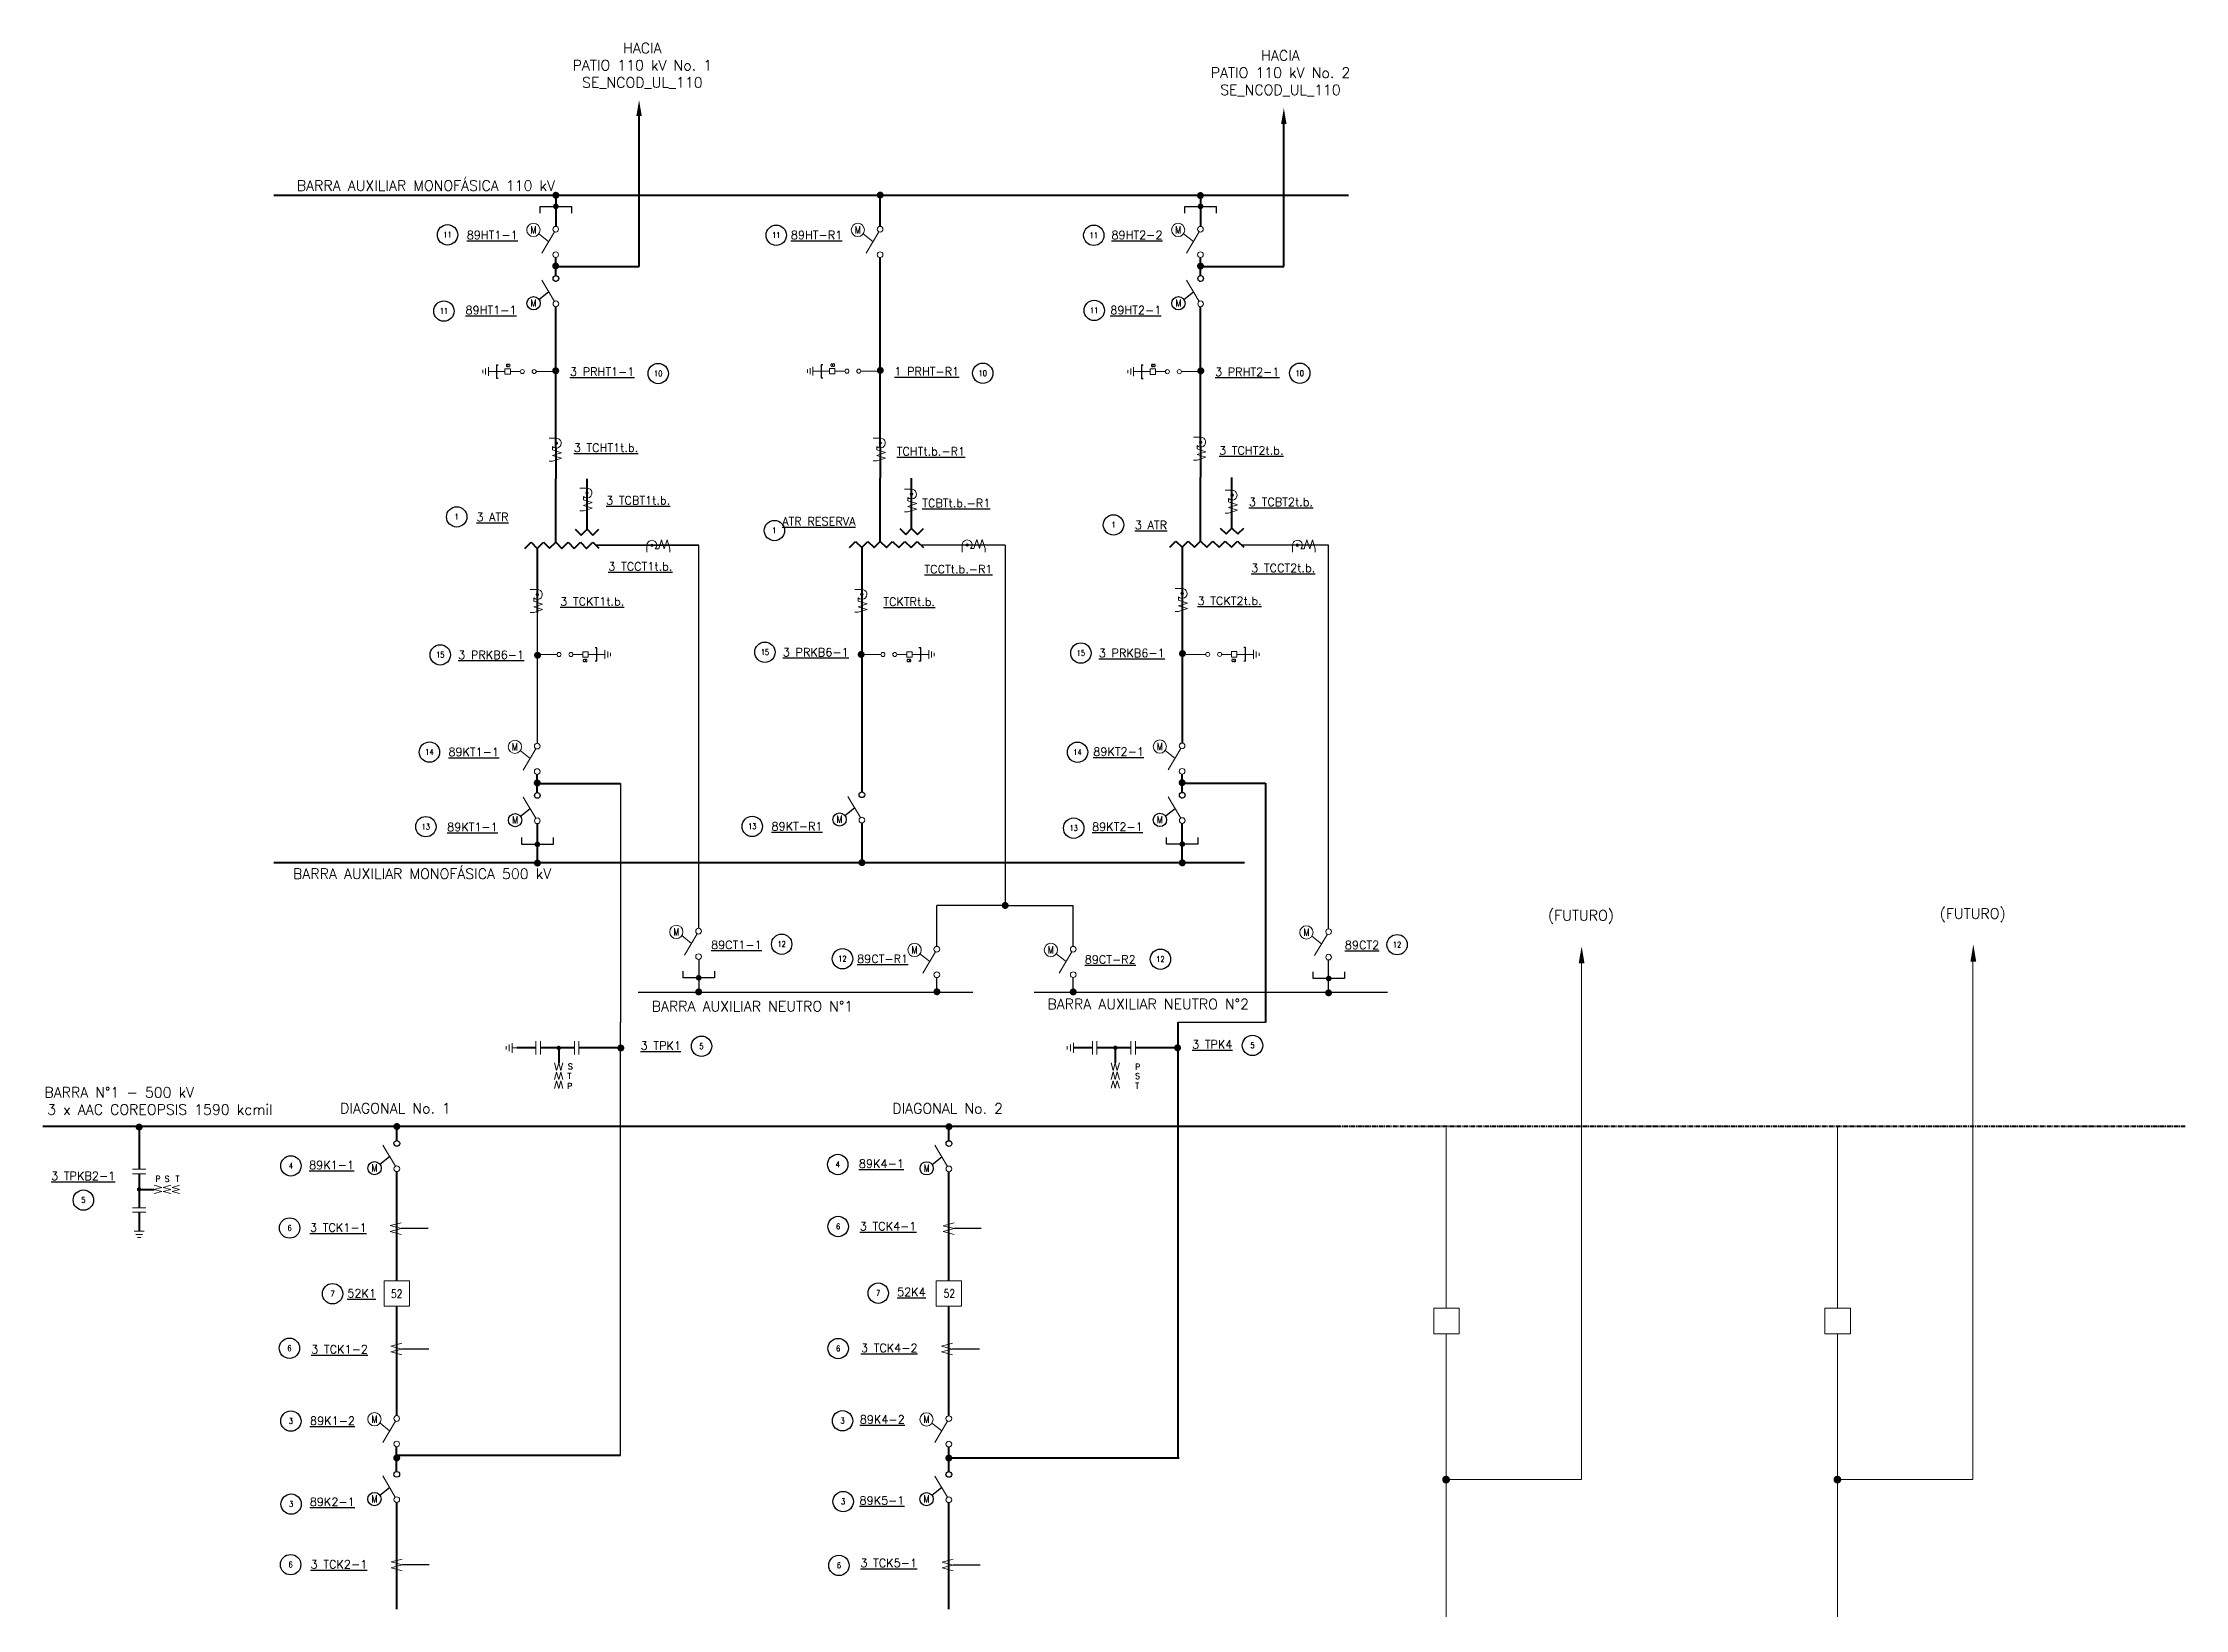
# Model space of a CAD drawing. Header units: millimetres. Extents: x 2767 to 3764, y 1686 to 2392.
# Drawn here: x 2767 to 3376, y 1947 to 2392 of the extents above; entities that cross this region are included whole.
import ezdxf
from ezdxf.enums import TextEntityAlignment as Align

# ---------------------------------------------------------------- set-up
doc = ezdxf.new("R2010")
doc.units = ezdxf.units.MM
for name, pattern in [('CENTER', [2, 1.25, -0.25, 0.25, -0.25]), ('EJE ESC 25 000$0${ Origin Line }', [0]), ('EJE ESC 25 000$2${ Gas Line }', [0]), ('HIDDEN', [0.375, 0.25, -0.125])]:
    doc.linetypes.add(name, pattern=pattern)
for name, color, linetype in [('4', 7, 'Continuous'), ('E-TEXTO', 2, 'Continuous'), ('EL-SLIN-BLOC', 7, 'Continuous'), ('EL-SLIN-MAIN', 5, 'Continuous'), ('Símbolos', 1, 'Continuous'), ('TEXTOS', 3, 'Continuous')]:
    doc.layers.add(name, color=color, linetype=linetype)
for name, color, linetype, lineweight in [('EL-SLDI-BLOC', 7, 'Continuous', 20), ('EL-SLDI-FUT', 8, 'HIDDEN', 13), ('EL-SLDI-MAIN', 5, 'Continuous', 40), ('GN-ANNO-TEXT-H2.0', 12, 'Continuous', 25), ('GN-ANNO-TEXT-H2.5', 7, 'Continuous', 25), ('SIMBOLOS', 252, 'Continuous', 40)]:
    doc.layers.add(name, color=color, linetype=linetype, lineweight=lineweight)
doc.styles.add('ROMANS', font='ROMANS.shx', dxfattribs={"height": 3})
doc.styles.add('TRANSELEC', font='romans.shx', dxfattribs={"width": 0.85})

# ---------------------------------------------------------------- blocks, each defined once
blk = doc.blocks.new('DESCspaT')
at = {"layer": 'EL-SLDI-BLOC', "color": 7}
blk.add_line((1022836.1, 1048508.4), (1022844.8, 1048493.7), dxfattribs=at)
blk.add_circle((1022845.8, 1048492), 1.97, dxfattribs=at)
at = {"layer": 'Símbolos', "color": 7}
blk.add_line((1022834.1, 1048495.1), (1022840.8, 1048500.4), dxfattribs=at)
for centre, radius in [((1022845.8, 1048509.5), 1.97), ((1022830.4, 1048492.4), 4.59)]:
    blk.add_circle(centre, radius, dxfattribs=at)
at = {"layer": 'GN-ANNO-TEXT-H2.0', "color": 7, "style": 'ROMANS', "width": 0.8}
blk.add_text('M', height=5.01, dxfattribs=at).set_placement((1022830.4, 1048492.6), align=Align.MIDDLE)
blk = doc.blocks.new('DESCspaT2')
at = {"layer": 'EL-SLDI-BLOC'}
for p, q in [((1022503.9, 1048392), (1022510.7, 1048386.6)), ((1022505.9, 1048378.6), (1022514.7, 1048393.3))]:
    blk.add_line(p, q, dxfattribs=at)
for centre, radius in [((1022500.2, 1048394.6), 4.59), ((1022515.6, 1048377.5), 1.97)]:
    blk.add_circle(centre, radius, dxfattribs=at)
at = {"layer": 'EL-SLDI-BLOC', "color": 7}
blk.add_circle((1022515.6, 1048395.1), 1.97, dxfattribs=at)
at = {"layer": 'EL-SLDI-BLOC', "color": 7, "style": 'ROMANS', "width": 0.8}
blk.add_text('M', height=5.01, dxfattribs=at).set_placement((1022500.2, 1048394.7), align=Align.MIDDLE)
blk = doc.blocks.new('InterruptorUni')
blk.add_lwpolyline([(-7.7, -7.9), (7.3, -7.9), (7.3, 7.1), (-7.7, 7.1)], close=True)
blk = doc.blocks.new('T.P.')
at = {"layer": 'EL-SLDI-BLOC'}
for p, q in [((1022666.7, 1048513.7), (1022666.7, 1048522.9)), ((1022669.8, 1048513.7), (1022669.8, 1048522.9)), ((1022693.3, 1048513.7), (1022693.3, 1048522.9)), ((1022696.4, 1048513.7), (1022696.4, 1048522.9))]:
    blk.add_line(p, q, dxfattribs=at)
for points in [[(1022683.5, 1048546.3), (1022682.1, 1048541.1), (1022680.7, 1048546.3), (1022679.3, 1048541.1), (1022677.8, 1048546.3)], [(1022683.5, 1048540.2), (1022682.1, 1048535), (1022680.7, 1048540.2), (1022679.3, 1048535), (1022677.8, 1048540.2)], [(1022683.5, 1048528.7), (1022682.1, 1048534), (1022680.7, 1048528.7), (1022679.3, 1048534), (1022677.8, 1048528.7)]]:
    blk.add_lwpolyline(points, dxfattribs=at)
at = {"layer": 'EL-SLDI-MAIN'}
for p, q in [((1022637.6, 1048518.3), (1022666.7, 1048518.3)), ((1022669.8, 1048518.3), (1022693.3, 1048518.3)), ((1022680.7, 1048518.3), (1022680.7, 1048528.7)), ((1022696.4, 1048518.3), (1022709.6, 1048518.3))]:
    blk.add_line(p, q, dxfattribs=at)
at = {"layer": 'EL-SLDI-MAIN', "const_width": 1.5}
blk.add_lwpolyline([(1022679.9, 1048518.3, 1), (1022681.4, 1048518.3, 1)], format="xyb", close=True, dxfattribs=at)
blk = doc.blocks.new('gnd2')
at = {"layer": 'EL-SLDI-BLOC'}
for p, q in [((3.82, -2.64), (3.82, 0.75)), ((4.89, -2.09), (4.89, 0.2)), ((5.96, -1.54), (5.96, -0.35))]:
    blk.add_line(p, q, dxfattribs=at)
at = {"layer": 'EL-SLDI-BLOC', "color": 7}
blk.add_line((0.04, -0.94), (3.82, -0.94), dxfattribs=at)
blk = doc.blocks.new('A$C50E17740')
at = {"layer": 'EL-SLDI-MAIN', "lineweight": 40}
for p, q in [((4.55, 32.71), (4.55, 56.43)), ((22.94, 25.64), (22.94, 7.02))]:
    blk.add_line(p, q, dxfattribs=at)
at = {"layer": 'EL-SLDI-MAIN', "color": 5, "lineweight": 40}
for p, q in [((0, 32.71), (2.27, 30.43)), ((2.27, 30.43), (4.55, 32.71)), ((4.55, 32.71), (6.83, 30.43)), ((6.83, 30.43), (9.1, 32.7)), ((9.1, 32.7), (11.37, 30.43)), ((11.37, 30.43), (13.65, 32.71)), ((13.65, 32.71), (15.92, 30.43)), ((15.92, 30.43), (18.2, 32.71)), ((18.2, 32.71), (20.47, 30.43)), ((20.47, 30.43), (22.75, 32.71)), ((22.75, 32.71), (25.02, 30.43)), ((25.02, 30.43), (27.3, 32.7)), ((11.37, 30.43), (11.37, 7.02)), ((18.57, 25.64), (20.75, 27.82)), ((20.75, 27.82), (22.94, 25.64)), ((22.94, 25.64), (25.12, 27.82)), ((25.12, 27.82), (27.3, 25.64))]:
    blk.add_line(p, q, dxfattribs=at)
blk = doc.blocks.new('DIAG-27')
blk.add_lwpolyline([(3.2, 1), (-3.2, -1), (3.2, -3), (-3.2, -5), (3.2, -7)])
blk = doc.blocks.new('TCTB')
at = {"layer": 'EL-SLDI-BLOC'}
h = blk.add_hatch(color=256, dxfattribs=at)
h.dxf.hatch_style = 1
edge = h.paths.add_edge_path()
edge.add_arc((0, 0), 0.886, 0, 360)
for p, q in [((3.6, 0), (3.6, -5.1)), ((-12.9, -5.1), (-12.9, -2.6)), ((-4.9, -2.6), (-2.5, -2.6))]:
    blk.add_line(p, q, dxfattribs=at)
blk.add_circle((0, 0), 0.886, dxfattribs=at)
blk.add_arc((0, 0), 3.56, 0, 226.4998, dxfattribs=at)
at = {"layer": 'EL-SLDI-BLOC', "rotation": 270}
blk.add_blockref('DIAG-27', (-5.9, 0.6), dxfattribs=at)
blk = doc.blocks.new('PR')
at = {"layer": 'EL-SLDI-BLOC', "color": 5}
for p, q in [((1022638.3, 1048558.3), (1022657, 1048558.3)), ((1022672.3, 1048558.3), (1022681.9, 1048558.3)), ((1022687.1, 1048558.3), (1022703, 1048558.3))]:
    blk.add_line(p, q, dxfattribs=at)
at = {"layer": 'EL-SLDI-BLOC'}
for p, q in [((1022703, 1048554), (1022703, 1048562.5)), ((1022705.7, 1048555.4), (1022705.7, 1048561.2)), ((1022708.4, 1048556.8), (1022708.4, 1048559.8))]:
    blk.add_line(p, q, dxfattribs=at)
at = {"layer": 'EL-SLDI-BLOC', "color": 7}
blk.add_lwpolyline([(1022687.1, 1048555.7), (1022681.9, 1048555.7), (1022681.9, 1048560.9), (1022687.1, 1048560.9)], close=True, dxfattribs=at)
for centre in [(1022659, 1048558.3), (1022670.4, 1048558.3)]:
    blk.add_circle(centre, 1.95, dxfattribs=at)
at = {"layer": 'EL-SLIN-MAIN'}
for p, q in [((1022695.3, 1048564.8), (1022693.6, 1048564.8)), ((1022695.3, 1048551.8), (1022693.6, 1048551.8)), ((1022695.3, 1048558.3), (1022695.3, 1048564.8)), ((1022695.3, 1048551.8), (1022695.3, 1048558.3))]:
    blk.add_line(p, q, dxfattribs=at)
at = {"insert": (1022682, 1048553.7), "char_height": 2.5, "attachment_point": 1, "style": 'TRANSELEC'}
blk.add_mtext_dynamic_manual_height_columns('{\\C12;CD}', width=6.244, gutter_width=12.5, heights=[0], dxfattribs=at)
blk = doc.blocks.new('03-02-01')
at = {"const_width": 0.6}
blk.add_lwpolyline([(-0.3, 0, 1), (0.3, 0, 1)], format="xyb", close=True, dxfattribs=at)
at = {"style": 'ROMANS'}
blk.add_attdef('NOMBRE', (1.42, -0.98), '', height=2, dxfattribs=at)
blk = doc.blocks.new('interfase_3_a_1')
at = {"layer": 'EL-SLIN-BLOC'}
blk.add_lwpolyline([(2866.41, 2427.3), (2866.41, 2429.62), (2877.26, 2429.62), (2877.26, 2427.3)], dxfattribs=at)
at = {"layer": 'EL-SLIN-BLOC', "xscale": -1.628222459454683, "yscale": 1.628222459454683, "zscale": 1.628222459454683, "rotation": 180}
blk.add_blockref('03-02-01', (2871.83, 2429.62), dxfattribs=at)
blk = doc.blocks.new('Item')
at = {"layer": '4', "color": 7}
blk.add_circle((11182.12, 1180.36), 3.52, dxfattribs=at)
at = {"color": 7, "style": 'TRANSELEC', "width": 0.85}
blk.add_attdef('NUM', text='', height=1.97, dxfattribs=at).set_placement((11182.11, 1180.39), align=Align.MIDDLE)

msp = doc.modelspace()

# ---------------------------------------------------------------- linework, layer by layer
for p, q in [((2924.74, 2249.22), (2923.86, 2249.22)), ((2876.19, 2054.92), (2868.51, 2054.92)), ((3033.44, 2054.9), (3025.76, 2054.9)), ((2876.35, 2020.65), (2868.66, 2020.65)), ((3033.01, 2020.65), (3025.32, 2020.65)), ((2876.44, 1959.27), (2868.75, 1959.27)), ((3033.15, 1959.23), (3025.47, 1959.23))]:
    msp.add_line(p, q)
at = {"layer": 'EL-SLDI-BLOC'}
for points in [[(2868.51, 2056.58), (2865.41, 2055.75), (2868.51, 2054.92), (2865.41, 2054.09), (2868.51, 2053.26)], [(3025.76, 2056.56), (3022.66, 2055.73), (3025.76, 2054.9), (3022.66, 2054.07), (3025.76, 2053.24)], [(2868.66, 2022.31), (2865.56, 2021.48), (2868.66, 2020.65), (2865.56, 2019.82), (2868.66, 2018.99)], [(3025.32, 2022.31), (3022.22, 2021.48), (3025.32, 2020.65), (3022.22, 2019.82), (3025.32, 2018.99)], [(2868.75, 1960.93), (2865.65, 1960.1), (2868.75, 1959.27), (2865.65, 1958.44), (2868.75, 1957.61)], [(3025.47, 1960.9), (3022.37, 1960.06), (3025.47, 1959.23), (3022.37, 1958.4), (3025.47, 1957.57)]]:
    msp.add_lwpolyline(points, dxfattribs=at)
at = {"layer": 'EL-SLDI-FUT', "linetype": 'EJE ESC 25 000$2${ Gas Line }', "ltscale": 0.2}
for p, q in [((3204.23, 2133.15), (3204.23, 1983.52)), ((3315.52, 2133.15), (3315.52, 1983.52)), ((3165.74, 2032.24), (3165.74, 2083.53)), ((3277.02, 2032.24), (3277.02, 2083.65)), ((3165.74, 1940.25), (3165.74, 2025)), ((3277.02, 1940.25), (3277.02, 2025)), ((3165.68, 1983.52), (3204.17, 1983.52)), ((3276.96, 1983.52), (3315.46, 1983.52))]:
    msp.add_line(p, q, dxfattribs=at)
at = {"layer": 'EL-SLDI-FUT', "linetype": 'Continuous'}
for points in [[(3204.22, 2135.19, 0, 1.65, 0), (3204.22, 2130.3, 1.65, 1.65, 0)], [(3315.62, 2135.7, 0, 1.65, 0), (3315.62, 2130.8, 1.65, 1.65, 0)]]:
    msp.add_lwpolyline(points, format="xyseb", dxfattribs=at)
at = {"layer": 'EL-SLDI-FUT', "linetype": 'EJE ESC 25 000$2${ Gas Line }', "ltscale": 0.2}
for points in [[(3162.15, 2025), (3169.39, 2025), (3169.39, 2032.24), (3162.15, 2032.24)], [(3273.43, 2025), (3280.67, 2025), (3280.67, 2032.24), (3273.43, 2032.24)]]:
    msp.add_lwpolyline(points, close=True, dxfattribs=at)
at = {"layer": 'EL-SLDI-FUT', "linetype": 'EJE ESC 25 000$0${ Origin Line }', "ltscale": 0.2, "const_width": 0.987}
for points in [[(3165.06, 1983.52, 1), (3166.29, 1983.52, 1)], [(3276.35, 1983.52, 1), (3277.58, 1983.52, 1)]]:
    msp.add_lwpolyline(points, format="xyb", close=True, dxfattribs=at)
at = {"layer": 'EL-SLDI-MAIN'}
for p, q in [((2936.16, 2328.46), (2936.16, 2371.28)), ((3119.53, 2328.46), (3119.53, 2371.28)), ((3137.93, 2348.64), (2832.26, 2348.64)), ((2912.46, 2348.64), (2912.46, 2339.86)), ((3004.71, 2339.86), (3004.71, 2348.64)), ((3095.83, 2348.64), (3095.83, 2339.86)), ((2912.46, 2325.85), (2912.46, 2331.03)), ((2912.87, 2328.46), (2936.16, 2328.46)), ((3004.76, 2305.9), (3004.76, 2331.03)), ((3095.83, 2325.85), (3095.83, 2331.03)), ((3096.25, 2328.46), (3119.53, 2328.46)), ((2912.46, 2324.15), (2912.46, 2324.24)), ((3095.83, 2324.15), (3095.83, 2324.24)), ((2912.47, 2276.95), (2912.47, 2317.01)), ((3095.87, 2306.15), (3095.87, 2317.02)), ((3004.76, 2277.19), (3004.76, 2305.9)), ((3095.87, 2277.45), (3095.87, 2306.16)), ((2912.47, 2276.95), (2912.48, 2268.12)), ((3004.76, 2277.19), (3004.76, 2268.32)), ((3095.87, 2277.45), (3095.87, 2268.58)), ((2999.51, 2230.26), (2999.51, 2179.07)), ((3090.62, 2230.52), (3090.62, 2192.95)), ((2907.2, 2178.87), (2907.2, 2184.05)), ((2907.61, 2181.47), (2930.89, 2181.47)), ((3090.6, 2178.94), (3090.6, 2184.12)), ((3091.02, 2181.55), (3114.3, 2181.55)), ((3114.3, 2181.55), (3114.3, 2113.55)), ((2907.2, 2177.16), (2907.2, 2177.25)), ((2999.49, 2177.36), (2999.49, 2177.45)), ((3090.6, 2177.24), (3090.6, 2177.32)), ((2907.23, 2158.89), (2907.23, 2170.04)), ((2999.51, 2170.23), (2999.51, 2158.89)), ((3090.63, 2158.89), (3090.63, 2170.11)), ((3108.35, 2158.89), (2832.26, 2158.89)), ((3089.36, 2113.58), (3089.36, 1989.71)), ((3134.89, 2083.92), (2766.6, 2083.92)), ((2867.27, 2079.92), (2867.27, 2083.92)), ((3024.29, 2079.88), (3024.29, 2083.88)), ((2867.27, 2040.07), (2867.27, 2071.1)), ((3024.29, 2040.02), (3024.29, 2071.05)), ((2867.27, 2001.69), (2867.27, 2032.83)), ((3024.29, 2001.65), (3024.29, 2032.78)), ((2867.2, 1985.84), (2867.2, 1992.87)), ((3024.23, 1985.79), (3024.23, 1992.82)), ((2867.21, 1990.44), (2930.9, 1990.44)), ((3024.19, 1989.71), (3089.74, 1989.71)), ((2867.24, 1946.69), (2867.24, 1977.01)), ((3024.26, 1946.65), (3024.26, 1976.97))]:
    msp.add_line(p, q, dxfattribs=at)
at = {"layer": 'EL-SLDI-MAIN', "color": 252, "linetype": 'CENTER', "true_color": 0x939598}
msp.add_line((3375.86, 2083.92), (3134.85, 2083.92), dxfattribs=at)
at = {"layer": 'EL-SLDI-MAIN'}
for points in [[(2936.16, 2375.82, 0, 1.53, 0), (2936.16, 2371.28, 1.53, 1.53, 0)], [(3119.53, 2373.55, 0, 1.53, 0), (3119.53, 2369.01, 1.53, 1.53, 0)]]:
    msp.add_lwpolyline(points, format="xyseb", dxfattribs=at)
at = {"layer": 'EL-SLDI-MAIN', "const_width": 0.987}
for points in [[(2912.51, 2349.22, 1), (2912.51, 2348.23, 1)], [(3004.74, 2349.28, 1), (3004.74, 2348.29, 1)], [(3095.81, 2349.14, 1), (3095.81, 2348.15, 1)], [(2912.46, 2329.09, 1), (2912.46, 2328.11, 1)], [(3095.83, 2329.09, 1), (3095.83, 2328.11, 1)], [(2912.46, 2299.32, 1), (2912.46, 2298.33, 1)], [(3004.77, 2299.41, 1), (3004.77, 2298.42, 1)], [(3095.93, 2299.29, 1), (3095.93, 2298.3, 1)], [(2907.29, 2217.43, 1), (2907.29, 2218.42, 1)], [(2999.33, 2217.66, 1), (2999.33, 2218.64, 1)], [(3090.7, 2218.9, 1), (3090.7, 2217.91, 1)], [(2907.2, 2182.11, 1), (2907.2, 2181.12, 1)], [(3090.6, 2182.18, 1), (3090.6, 2181.2, 1)], [(2907.25, 2159.33, 1), (2907.25, 2158.34, 1)], [(2999.54, 2159.46, 1), (2999.54, 2158.47, 1)], [(3090.65, 2159.4, 1), (3090.65, 2158.41, 1)], [(3040.29, 2147.28, 1), (3040.29, 2146.29, 1)], [(2953.11, 2122.7, 1), (2953.11, 2121.71, 1)], [(3020.87, 2122.73, 1), (3020.87, 2121.75, 1)], [(3059.63, 2122.7, 1), (3059.63, 2121.71, 1)], [(2930.97, 2106.75, 1), (2930.97, 2105.76, 1)], [(3089.32, 2106.8, 1), (3089.32, 2105.81, 1)], [(2793.98, 2084.26, 1), (2793.98, 2083.27, 1)], [(2867.27, 2084.42, 1), (2867.27, 2083.43, 1)], [(3024.29, 2084.37, 1), (3024.29, 2083.39, 1)], [(2867.24, 1990.19, 1), (2867.24, 1989.2, 1)], [(3024.26, 1990.15, 1), (3024.26, 1989.16, 1)]]:
    msp.add_lwpolyline(points, format="xyb", close=True, dxfattribs=at)
at = {"layer": 'EL-SLIN-MAIN'}
for p, q in [((2923.86, 2249.22), (2953.12, 2249.22)), ((2953.12, 2249.22), (2923.86, 2249.22)), ((2953.12, 2140.29), (2953.12, 2249.22)), ((3040.24, 2249.22), (3016.35, 2249.22)), ((3040.24, 2249.22), (3040.24, 2146.81)), ((3132.27, 2249.22), (3107.58, 2249.22)), ((3132.27, 2140.11), (3132.27, 2249.22)), ((2907.22, 2230.06), (2907.22, 2192.87)), ((2930.89, 2181.47), (2930.89, 2113.55)), ((3040.24, 2146.81), (3020.84, 2146.81)), ((3020.84, 2135.12), (3020.84, 2146.81)), ((3040.24, 2146.81), (3059.63, 2146.81)), ((3059.63, 2135.13), (3059.63, 2146.81)), ((2953.12, 2131.43), (2953.12, 2122.15)), ((3132.27, 2122.15), (3132.27, 2131.3)), ((2935.92, 2122.15), (3031.09, 2122.15)), ((3020.84, 2122.15), (3020.84, 2126.3)), ((3048.48, 2122.15), (3149.02, 2122.15)), ((3059.63, 2122.15), (3059.63, 2126.3)), ((2930.9, 1990.44), (2930.9, 2113.58)), ((3089.36, 2113.58), (3114.3, 2113.58))]:
    msp.add_line(p, q, dxfattribs=at)
at = {"layer": 'EL-SLIN-MAIN', "const_width": 0.987}
msp.add_lwpolyline([(3132.26, 2122.43, 1), (3132.26, 2121.45, 1)], format="xyb", close=True, dxfattribs=at)

# ---------------------------------------------------------------- block references
at = {"xscale": 0.8228804228232761, "yscale": 0.8228804228232761, "zscale": 0.8228804228232761}
for p in [(549.3, 346.27), (732.67, 346.27)]:
    msp.add_blockref('interfase_3_a_1', p, dxfattribs=at)
for name, p, rotation in [('interfase_3_a_1', (5270.42, 4163.44), 180), ('interfase_3_a_1', (5453.83, 4163.51), 180), ('interfase_3_a_1', (5316.3, 4125.51), 180), ('interfase_3_a_1', (5495.48, 4125.29), 180), ('gnd2', (2903.26, 2105.5), 180), ('gnd2', (3062.84, 2105.53), 180), ('gnd2', (2794.75, 2057.29), 270)]:
    msp.add_blockref(name, p, dxfattribs=dict(at, rotation=rotation))
at = {"layer": '4'}
ref = msp.add_blockref('Item', (-6319.86, 1366.18), dxfattribs=dict(at, xscale=0.8228804228232761, yscale=0.8228804228232761, zscale=0.8228804228232761))
ref.add_attrib('NUM', '11', dxfattribs={"layer": '0', "height": 1.619, "style": 'TRANSELEC', "width": 0.85}).set_placement((2881.68, 2337.5), align=Align.MIDDLE)
ref = msp.add_blockref('Item', (-6226.37, 1366.06), dxfattribs=dict(at, xscale=0.8228804228232761, yscale=0.8228804228232761, zscale=0.8228804228232761))
ref.add_attrib('NUM', '11', dxfattribs={"layer": '0', "height": 1.619, "style": 'TRANSELEC', "width": 0.85}).set_placement((2975.17, 2337.39), align=Align.MIDDLE)
ref = msp.add_blockref('Item', (-6136.06, 1366.04), dxfattribs=dict(at, xscale=0.8228804228232761, yscale=0.8228804228232761, zscale=0.8228804228232761))
ref.add_attrib('NUM', '11', dxfattribs={"layer": '0', "height": 1.619, "style": 'TRANSELEC', "width": 0.85}).set_placement((3065.48, 2337.36), align=Align.MIDDLE)
ref = msp.add_blockref('Item', (-6320.88, 1344.5), dxfattribs=dict(at, xscale=0.8228804228232761, yscale=0.8228804228232761, zscale=0.8228804228232761))
ref.add_attrib('NUM', '11', dxfattribs={"layer": '0', "height": 1.619, "style": 'TRANSELEC', "width": 0.85}).set_placement((2880.66, 2315.82), align=Align.MIDDLE)
ref = msp.add_blockref('Item', (-6135.94, 1344.69), dxfattribs=dict(at, xscale=0.8228804228232761, yscale=0.8228804228232761, zscale=0.8228804228232761))
ref.add_attrib('NUM', '11', dxfattribs={"layer": '0', "height": 1.619, "style": 'TRANSELEC', "width": 0.85}).set_placement((3065.6, 2316.01), align=Align.MIDDLE)
ref = msp.add_blockref('Item', (-6259.94, 1326.74), dxfattribs=dict(at, xscale=0.8228804228232761, yscale=0.8228804228232761, zscale=0.8228804228232761))
ref.add_attrib('NUM', '10', dxfattribs={"layer": '0', "height": 1.619, "style": 'TRANSELEC', "width": 0.85}).set_placement((2941.6, 2298.06), align=Align.MIDDLE)
ref = msp.add_blockref('Item', (-6167.63, 1326.81), dxfattribs=dict(at, xscale=0.8228804228232761, yscale=0.8228804228232761, zscale=0.8228804228232761))
ref.add_attrib('NUM', '10', dxfattribs={"layer": '0', "height": 1.619, "style": 'TRANSELEC', "width": 0.85}).set_placement((3033.91, 2298.13), align=Align.MIDDLE)
ref = msp.add_blockref('Item', (-6077.48, 1326.81), dxfattribs=dict(at, xscale=0.8228804228232761, yscale=0.8228804228232761, zscale=0.8228804228232761))
ref.add_attrib('NUM', '10', dxfattribs={"layer": '0', "height": 1.619, "style": 'TRANSELEC', "width": 0.85}).set_placement((3124.06, 2298.13), align=Align.MIDDLE)
ref = msp.add_blockref('Item', (-6317.25, 1285.98), dxfattribs=dict(at, xscale=0.8228804228232761, yscale=0.8228804228232761, zscale=0.8228804228232761))
ref.add_attrib('NUM', '1', dxfattribs={"layer": '0', "height": 1.62, "style": 'TRANSELEC', "width": 0.85}).set_placement((2884.29, 2257.3), align=Align.MIDDLE)
ref = msp.add_blockref('Item', (-6226.89, 1282.09), dxfattribs=dict(at, xscale=0.8228804228232761, yscale=0.8228804228232761, zscale=0.8228804228232761))
ref.add_attrib('NUM', '1', dxfattribs={"layer": '0', "height": 1.62, "style": 'TRANSELEC', "width": 0.85}).set_placement((2974.65, 2253.41), align=Align.MIDDLE)
ref = msp.add_blockref('Item', (-6130.46, 1283.7), dxfattribs=dict(at, xscale=0.8228804228232761, yscale=0.8228804228232761, zscale=0.8228804228232761))
ref.add_attrib('NUM', '1', dxfattribs={"layer": '0', "height": 1.62, "style": 'TRANSELEC', "width": 0.85}).set_placement((3071.08, 2255.02), align=Align.MIDDLE)
ref = msp.add_blockref('Item', (-6321.92, 1246.74), dxfattribs=dict(at, xscale=0.8228804228232761, yscale=0.8228804228232761, zscale=0.8228804228232761))
ref.add_attrib('NUM', '15', dxfattribs={"layer": '0', "height": 1.619, "style": 'TRANSELEC', "width": 0.85}).set_placement((2879.62, 2218.06), align=Align.MIDDLE)
ref = msp.add_blockref('Item', (-6229.59, 1247.49), dxfattribs=dict(at, xscale=0.8228804228232761, yscale=0.8228804228232761, zscale=0.8228804228232761))
ref.add_attrib('NUM', '15', dxfattribs={"layer": '0', "height": 1.619, "style": 'TRANSELEC', "width": 0.85}).set_placement((2971.95, 2218.81), align=Align.MIDDLE)
ref = msp.add_blockref('Item', (-6139.74, 1247.26), dxfattribs=dict(at, xscale=0.8228804228232761, yscale=0.8228804228232761, zscale=0.8228804228232761))
ref.add_attrib('NUM', '15', dxfattribs={"layer": '0', "height": 1.619, "style": 'TRANSELEC', "width": 0.85}).set_placement((3061.8, 2218.58), align=Align.MIDDLE)
ref = msp.add_blockref('Item', (-6325.01, 1219.1), dxfattribs=dict(at, xscale=0.8228804228232761, yscale=0.8228804228232761, zscale=0.8228804228232761))
ref.add_attrib('NUM', '14', dxfattribs={"layer": '0', "height": 1.619, "style": 'TRANSELEC', "width": 0.85}).set_placement((2876.53, 2190.43), align=Align.MIDDLE)
ref = msp.add_blockref('Item', (-6140.69, 1219.05), dxfattribs=dict(at, xscale=0.8228804228232761, yscale=0.8228804228232761, zscale=0.8228804228232761))
ref.add_attrib('NUM', '14', dxfattribs={"layer": '0', "height": 1.619, "style": 'TRANSELEC', "width": 0.85}).set_placement((3060.85, 2190.38), align=Align.MIDDLE)
ref = msp.add_blockref('Item', (-6326.02, 1197.89), dxfattribs=dict(at, xscale=0.8228804228232761, yscale=0.8228804228232761, zscale=0.8228804228232761))
ref.add_attrib('NUM', '13', dxfattribs={"layer": '0', "height": 1.619, "style": 'TRANSELEC', "width": 0.85}).set_placement((2875.52, 2169.21), align=Align.MIDDLE)
ref = msp.add_blockref('Item', (-6233.19, 1197.97), dxfattribs=dict(at, xscale=0.8228804228232761, yscale=0.8228804228232761, zscale=0.8228804228232761))
ref.add_attrib('NUM', '13', dxfattribs={"layer": '0', "height": 1.619, "style": 'TRANSELEC', "width": 0.85}).set_placement((2968.35, 2169.29), align=Align.MIDDLE)
ref = msp.add_blockref('Item', (-6141.78, 1197.47), dxfattribs=dict(at, xscale=0.8228804228232761, yscale=0.8228804228232761, zscale=0.8228804228232761))
ref.add_attrib('NUM', '13', dxfattribs={"layer": '0', "height": 1.619, "style": 'TRANSELEC', "width": 0.85}).set_placement((3059.76, 2168.79), align=Align.MIDDLE)
ref = msp.add_blockref('Item', (-6224.83, 1164.47), dxfattribs=dict(at, xscale=0.8228804228232761, yscale=0.8228804228232761, zscale=0.8228804228232761))
ref.add_attrib('NUM', '12', dxfattribs={"layer": '0', "height": 1.619, "style": 'TRANSELEC', "width": 0.85}).set_placement((2976.71, 2135.79), align=Align.MIDDLE)
ref = msp.add_blockref('Item', (-6049.8, 1164.34), dxfattribs=dict(at, xscale=0.8228804228232761, yscale=0.8228804228232761, zscale=0.8228804228232761))
ref.add_attrib('NUM', '12', dxfattribs={"layer": '0', "height": 1.619, "style": 'TRANSELEC', "width": 0.85}).set_placement((3151.74, 2135.66), align=Align.MIDDLE)
ref = msp.add_blockref('Item', (-6207.53, 1160.34), dxfattribs=dict(at, xscale=0.8228804228232761, yscale=0.8228804228232761, zscale=0.8228804228232761))
ref.add_attrib('NUM', '12', dxfattribs={"layer": '0', "height": 1.619, "style": 'TRANSELEC', "width": 0.85}).set_placement((2994.01, 2131.66), align=Align.MIDDLE)
ref = msp.add_blockref('Item', (-6117.1, 1160.21), dxfattribs=dict(at, xscale=0.8228804228232761, yscale=0.8228804228232761, zscale=0.8228804228232761))
ref.add_attrib('NUM', '12', dxfattribs={"layer": '0', "height": 1.619, "style": 'TRANSELEC', "width": 0.85}).set_placement((3084.44, 2131.53), align=Align.MIDDLE)
ref = msp.add_blockref('Item', (-6247.62, 1135.45), dxfattribs=dict(at, xscale=0.8228804228232761, yscale=0.8228804228232761, zscale=0.8228804228232761))
ref.add_attrib('NUM', '5', dxfattribs={"layer": '0', "height": 1.62, "style": 'TRANSELEC', "width": 0.85}).set_placement((2953.92, 2106.77), align=Align.MIDDLE)
ref = msp.add_blockref('Item', (-6090.93, 1135.7), dxfattribs=dict(at, xscale=0.8228804228232761, yscale=0.8228804228232761, zscale=0.8228804228232761))
ref.add_attrib('NUM', '5', dxfattribs={"layer": '0', "height": 1.62, "style": 'TRANSELEC', "width": 0.85}).set_placement((3110.61, 2107.02), align=Align.MIDDLE)
ref = msp.add_blockref('Item', (-6364.39, 1101.44), dxfattribs=dict(at, xscale=0.8228804228232761, yscale=0.8228804228232761, zscale=0.8228804228232761))
ref.add_attrib('NUM', '4', dxfattribs={"layer": '0', "height": 1.62, "style": 'TRANSELEC', "width": 0.85}).set_placement((2837.15, 2072.76), align=Align.MIDDLE)
ref = msp.add_blockref('Item', (-6208.88, 1101.83), dxfattribs=dict(at, xscale=0.8228804228232761, yscale=0.8228804228232761, zscale=0.8228804228232761))
ref.add_attrib('NUM', '4', dxfattribs={"layer": '0', "height": 1.62, "style": 'TRANSELEC', "width": 0.85}).set_placement((2992.66, 2073.15), align=Align.MIDDLE)
ref = msp.add_blockref('Item', (-6423.42, 1091.7), dxfattribs=dict(at, xscale=0.8228804228232761, yscale=0.8228804228232761, zscale=0.8228804228232761))
ref.add_attrib('NUM', '5', dxfattribs={"layer": '0', "height": 1.62, "style": 'TRANSELEC', "width": 0.85}).set_placement((2778.12, 2063.03), align=Align.MIDDLE)
ref = msp.add_blockref('Item', (-6364.76, 1083.77), dxfattribs=dict(at, xscale=0.8228804228232761, yscale=0.8228804228232761, zscale=0.8228804228232761))
ref.add_attrib('NUM', '6', dxfattribs={"layer": '0', "height": 1.62, "style": 'TRANSELEC', "width": 0.85}).set_placement((2836.78, 2055.09), align=Align.MIDDLE)
ref = msp.add_blockref('Item', (-6208.76, 1084.2), dxfattribs=dict(at, xscale=0.8228804228232761, yscale=0.8228804228232761, zscale=0.8228804228232761))
ref.add_attrib('NUM', '6', dxfattribs={"layer": '0', "height": 1.62, "style": 'TRANSELEC', "width": 0.85}).set_placement((2992.78, 2055.52), align=Align.MIDDLE)
ref = msp.add_blockref('Item', (-6352.55, 1065.09), dxfattribs=dict(at, xscale=0.8228804228232761, yscale=0.8228804228232761, zscale=0.8228804228232761))
ref.add_attrib('NUM', '7', dxfattribs={"layer": '0', "height": 1.62, "style": 'TRANSELEC', "width": 0.85}).set_placement((2848.99, 2036.41), align=Align.MIDDLE)
ref = msp.add_blockref('Item', (-6197.37, 1065.24), dxfattribs=dict(at, xscale=0.8228804228232761, yscale=0.8228804228232761, zscale=0.8228804228232761))
ref.add_attrib('NUM', '7', dxfattribs={"layer": '0', "height": 1.62, "style": 'TRANSELEC', "width": 0.85}).set_placement((3004.17, 2036.56), align=Align.MIDDLE)
ref = msp.add_blockref('Item', (-6364.83, 1049.58), dxfattribs=dict(at, xscale=0.8228804228232761, yscale=0.8228804228232761, zscale=0.8228804228232761))
ref.add_attrib('NUM', '6', dxfattribs={"layer": '0', "height": 1.62, "style": 'TRANSELEC', "width": 0.85}).set_placement((2836.71, 2020.9), align=Align.MIDDLE)
ref = msp.add_blockref('Item', (-6208.76, 1049.5), dxfattribs=dict(at, xscale=0.8228804228232761, yscale=0.8228804228232761, zscale=0.8228804228232761))
ref.add_attrib('NUM', '6', dxfattribs={"layer": '0', "height": 1.62, "style": 'TRANSELEC', "width": 0.85}).set_placement((2992.78, 2020.82), align=Align.MIDDLE)
ref = msp.add_blockref('Item', (-6364.41, 1028.87), dxfattribs=dict(at, xscale=0.8228804228232761, yscale=0.8228804228232761, zscale=0.8228804228232761))
ref.add_attrib('NUM', '3', dxfattribs={"layer": '0', "height": 1.62, "style": 'TRANSELEC', "width": 0.85}).set_placement((2837.13, 2000.19), align=Align.MIDDLE)
ref = msp.add_blockref('Item', (-6207.52, 1028.95), dxfattribs=dict(at, xscale=0.8228804228232761, yscale=0.8228804228232761, zscale=0.8228804228232761))
ref.add_attrib('NUM', '3', dxfattribs={"layer": '0', "height": 1.62, "style": 'TRANSELEC', "width": 0.85}).set_placement((2994.02, 2000.27), align=Align.MIDDLE)
ref = msp.add_blockref('Item', (-6207.34, 1005.99), dxfattribs=dict(at, xscale=0.8228804228232761, yscale=0.8228804228232761, zscale=0.8228804228232761))
ref.add_attrib('NUM', '3', dxfattribs={"layer": '0', "height": 1.62, "style": 'TRANSELEC', "width": 0.85}).set_placement((2994.2, 1977.31), align=Align.MIDDLE)
ref = msp.add_blockref('Item', (-6364.34, 1005.26), dxfattribs=dict(at, xscale=0.8228804228232761, yscale=0.8228804228232761, zscale=0.8228804228232761))
ref.add_attrib('NUM', '3', dxfattribs={"layer": '0', "height": 1.62, "style": 'TRANSELEC', "width": 0.85}).set_placement((2837.2, 1976.58), align=Align.MIDDLE)
ref = msp.add_blockref('Item', (-6364.48, 988.05), dxfattribs=dict(at, xscale=0.8228804228232761, yscale=0.8228804228232761, zscale=0.8228804228232761))
ref.add_attrib('NUM', '6', dxfattribs={"layer": '0', "height": 1.62, "style": 'TRANSELEC', "width": 0.85}).set_placement((2837.06, 1959.37), align=Align.MIDDLE)
ref = msp.add_blockref('Item', (-6208.54, 987.83), dxfattribs=dict(at, xscale=0.8228804228232761, yscale=0.8228804228232761, zscale=0.8228804228232761))
ref.add_attrib('NUM', '6', dxfattribs={"layer": '0', "height": 1.62, "style": 'TRANSELEC', "width": 0.85}).set_placement((2993, 1959.15), align=Align.MIDDLE)
at = {"layer": 'E-TEXTO', "xscale": 0.4114402114116381, "yscale": 0.4114402114116381, "zscale": 0.4114402114116381}
for p in [(-417927.39, -429073.92), (-417744.02, -429073.92), (-417932.66, -429220.91), (-417840.37, -429220.71), (-417749.25, -429220.84)]:
    msp.add_blockref('DESCspaT', p, dxfattribs=at)
at = {"layer": 'EL-SLDI-BLOC'}
for name, p, xscale, yscale, zscale in [('DESCspaT2', (-417791.58, -429012.83), 0.4114402114116381, 0.4114402114116381, 0.4114402114116381), ('DESCspaT2', (-417699.33, -429012.83), 0.4114402114116381, 0.4114402114116381, 0.4114402114116381), ('DESCspaT2', (-417608.21, -429012.83), 0.4114402114116381, 0.4114402114116381, 0.4114402114116381), ('PR', (-299759.51, -308120.1), 0.2959666146196406, 0.2959666146196406, 0.2959666146196406), ('PR', (-299667.41, -308120.1), 0.2959666146196406, 0.2959666146196406, 0.2959666146196406), ('PR', (-299575.04, -308120.07), 0.2959666146196406, 0.2959666146196406, 0.2959666146196406), ('DESCspaT2', (-417796.84, -429159.82), 0.4114402114116381, 0.4114402114116381, 0.4114402114116381), ('DESCspaT2', (-417613.44, -429159.74), 0.4114402114116381, 0.4114402114116381, 0.4114402114116381), ('DESCspaT2', (-417750.94, -429212.43), 0.4114402114116381, 0.4114402114116381, 0.4114402114116381), ('DESCspaT2', (-417571.76, -429212.57), 0.4114402114116381, 0.4114402114116381, 0.4114402114116381), ('DESCspaT2', (-417683.19, -429217.57), 0.4114402114116381, 0.4114402114116381, 0.4114402114116381), ('DESCspaT2', (-417644.41, -429217.56), 0.4114402114116381, 0.4114402114116381, 0.4114402114116381), ('DESCspaT', (-417972.62, -429319.85), 0.4114402114116381, 0.4114402114116381, 0.4114402114116381), ('DESCspaT', (-417815.6, -429319.9), 0.4114402114116381, 0.4114402114116381, 0.4114402114116381), ('InterruptorUni', (2867.35, 2036.65), 0.4826233685513696, 0.4826233685513696, 0.4826233685513696), ('InterruptorUni', (3024.38, 2036.61), 0.4826233685513696, 0.4826233685513696, 0.4826233685513696), ('DESCspaT2', (-417836.8, -429351), 0.4114402114116381, 0.4114402114116381, 0.4114402114116381), ('DESCspaT2', (-417679.78, -429351.04), 0.4114402114116381, 0.4114402114116381, 0.4114402114116381), ('DESCspaT', (-417972.65, -429413.94), 0.4114402114116381, 0.4114402114116381, 0.4114402114116381), ('DESCspaT', (-417815.63, -429413.98), 0.4114402114116381, 0.4114402114116381, 0.4114402114116381)]:
    msp.add_blockref(name, p, dxfattribs=dict(at, xscale=xscale, yscale=yscale, zscale=zscale))
at = {"layer": 'EL-SLDI-BLOC', "rotation": 180}
for name, p, xscale, yscale, zscale in [('PR', (305579.26, 312636.85), 0.2959666146196406, 0.2959666146196406, 0.2959666146196406), ('PR', (305671.57, 312636.95), 0.2959666146196406, 0.2959666146196406, 0.2959666146196406), ('PR', (305762.73, 312636.82), 0.2959666146196406, 0.2959666146196406, 0.2959666146196406), ('A$C50E17740', (2903.71, 2273.52), -0.7702498400898024, 0.7702498400898024, 0.7702498400898024), ('A$C50E17740', (2996, 2273.73), -0.7702498400898024, 0.7702498400898024, 0.7702498400898024), ('A$C50E17740', (3087.11, 2273.85), -0.7702498400898024, 0.7702498400898024, 0.7702498400898024), ('T.P.', (423685.26, 433508.87), 0.4114402114116381, 0.4114402114116381, 0.4114402114116381), ('T.P.', (423843.54, 433508.9), 0.4114402114116381, 0.4114402114116381, 0.4114402114116381)]:
    msp.add_blockref(name, p, dxfattribs=dict(at, xscale=xscale, yscale=yscale, zscale=zscale))
at = {"layer": 'SIMBOLOS', "lineweight": 5, "xscale": -0.394977154994414, "yscale": 0.394977154994414, "zscale": 0.394977154994414, "rotation": 270}
for p in [(2912.61, 2278.24), (3004.77, 2278.26), (3095.88, 2278.52), (2921.36, 2264.06), (3013.63, 2263.76), (3104.82, 2263.45), (2907.24, 2235.2), (2999.53, 2235.24), (3090.63, 2235.5)]:
    msp.add_blockref('TCTB', p, dxfattribs=at)
at = {"layer": 'SIMBOLOS', "lineweight": 5, "xscale": -0.394977154994414, "yscale": 0.394977154994414, "zscale": 0.394977154994414}
for p in [(2939.82, 2249.21), (3029.47, 2249.3), (3123.38, 2249.23)]:
    msp.add_blockref('TCTB', p, dxfattribs=at)
at = {"layer": 'TEXTOS', "xscale": 0.4114402114116381, "yscale": 0.4114402114116381, "zscale": 0.4114402114116381, "rotation": 270}
msp.add_blockref('T.P.', (-428608.62, 422837.99), dxfattribs=at)

# ---------------------------------------------------------------- texts
at = {"layer": 'GN-ANNO-TEXT-H2.0', "style": 'ROMANS'}
for s, p in [('T', (2915.77, 2099.14)), ('P', (2915.72, 2096.25)), ('S', (2915.91, 2101.84)), ('T', (3077.23, 2096.32)), ('S', (3077.23, 2099.07)), ('P', (3077.23, 2101.72))]:
    msp.add_text(s, height=1.65, dxfattribs=at).set_placement(p, align=Align.TOP_LEFT)
for s, p in [('P', (2799.36, 2068.22)), ('S', (2801.93, 2068.22)), ('T', (2804.92, 2068.22))]:
    msp.add_text(s, height=1.65, dxfattribs=at).set_placement(p, align=Align.CENTER)
at = {"layer": 'GN-ANNO-TEXT-H2.0', "style": 'ROMANS', "width": 0.8}
for p in [(2867.25, 2035.19), (3024.4, 2035.29)]:
    msp.add_text('52', height=2.351, dxfattribs=at).set_placement(p, align=Align.CENTER)
at = {"layer": 'GN-ANNO-TEXT-H2.0', "style": 'ROMANS'}
for s, insert, char_height, width, attachment_point in [('\\pxqc;{\\L89HT1-1}', (2865.68, 2338.6), 2.3511, 57.4361, 1), ('\\pxqc;{\\L89HT-R1}', (2957.92, 2338.6), 2.3511, 57.4361, 1), ('\\pxqc;{\\L89HT2-2}', (3049.05, 2338.6), 2.3511, 57.4361, 1), ('{\\L89HT1-1 }', (2894.06, 2317.25), 2.3511, 46.2373, 2), ('{\\L89HT2-1 }', (3077.43, 2317.25), 2.3511, 46.2373, 2), ('{\\L3 PRHT1-1}', (2925.67, 2299.71), 2.3511, 46.2373, 2), ('{\\L1 PRHT-R1}', (3017.98, 2299.81), 2.3511, 46.2373, 2), ('{\\L3 PRHT2-1}', (3109.13, 2299.68), 2.3511, 46.2373, 2), ('{\\L3 TCHT1t.b.}', (2926.75, 2278.1, 1491.77), 2.3511, 48.8453, 2), ('{\\LTCHTt.b.-R1}', (3019.17, 2277.08, 1491.77), 2.3511, 48.8453, 2), ('{\\L3 TCHT2t.b.}', (3110.27, 2277.33, 1491.77), 2.3511, 48.8453, 2), ('{\\L3 TCBT1t.b.}', (2935.9, 2263.14, 1491.77), 2.3511, 48.8453, 2), ('{\\LTCBTt.b.-R1}', (3026.38, 2262.37, 1491.77), 2.3511, 48.8453, 2), ('{\\L3 TCBT2t.b.}', (3118.72, 2262.69, 1491.77), 2.3511, 48.8453, 2), ('{\\L3 ATR}', (2894.47, 2258.38, 2.35), 2.351, 19.6845, 2), ('{\\LATR RESERVA}', (2987.3, 2257.19, 2.35), 2.3511, 19.6845, 2), ('{\\L3 ATR}', (3081.74, 2256.11, 2.35), 2.351, 19.6845, 2), ('{\\L3 TCCT1t.b.}', (2936.53, 2244.36, 1491.77), 2.3511, 48.8453, 2), ('{\\LTCCTt.b.-R1}', (3027.01, 2243.59, 1491.77), 2.3511, 48.8453, 2), ('{\\L3 TCCT2t.b.}', (3119.36, 2243.92, 1491.77), 2.3511, 48.8453, 2), ('{\\L3 TCKT1t.b.}', (2922.85, 2234.39, 1491.77), 2.3511, 48.8453, 2), ('{\\LTCKTRt.b.}', (3012.99, 2234.32, 1491.77), 2.3511, 48.8453, 2), ('{\\L3 TCKT2t.b.}', (3104.1, 2234.58, 1491.77), 2.3511, 48.8453, 2), ('{\\L3 PRKB6-1}', (2894.09, 2219.21), 2.3511, 46.2373, 2), ('{\\L3 PRKB6-1}', (2986.41, 2219.97), 2.3511, 46.2373, 2), ('{\\L3 PRKB6-1}', (3076.27, 2219.73), 2.3511, 46.2373, 2), ('\\pxqc;{\\L89KT1-1}', (2860.41, 2191.62), 2.3511, 57.4361, 1), ('\\pxqc;{\\L89KT2-1}', (3043.82, 2191.69), 2.3511, 57.4361, 1), ('{\\L89KT1-1 }', (2888.79, 2170.26), 2.3511, 46.2373, 2), ('{\\L89KT-R1 }', (2981.08, 2170.46), 2.3511, 46.2373, 2), ('{\\L89KT2-1 }', (3072.2, 2170.34), 2.3511, 46.2373, 2), ('\\pxqc;{\\L89CT1-1}', (2935.12, 2136.76), 2.3511, 57.4361, 1), ('\\pxqc;{\\L89CT-R1}', (2976.71, 2132.78), 2.3511, 57.4361, 1), ('\\pxqc;{\\L89CT-R2}', (3041.43, 2132.6), 2.3511, 57.4361, 1), ('\\pxqc;{\\L89CT2}', (3113.05, 2136.71), 2.3511, 57.4361, 1), ('{\\L3 TPK1}', (2942.34, 2108.1), 2.351, 46.2373, 2), ('{\\L3 TPK4}', (3099.18, 2108.45), 2.351, 46.2373, 2), ('{\\L89K1-1 }', (2848.73, 2074.14), 2.3511, 46.2373, 2), ('{\\L89K4-1 }', (3005.08, 2074.53), 2.3511, 46.2373, 2), ('{\\L3 TPKB2-1}', (2778.07, 2071.06), 2.3511, 46.2373, 2), ('{\\L3 TCK1-1}', (2850.63, 2056.37), 2.3511, 53.8226, 2), ('{\\L3 TCK4-1}', (3006.99, 2056.75), 2.3511, 53.8226, 2), ('{\\L52K1 }', (2857.26, 2037.68), 2.351, 46.2373, 2), ('{\\L52K4 }', (3013.62, 2038.06), 2.351, 46.2373, 2), ('{\\L3 TCK1-2}\\P ', (2850.98, 2021.75), 2.3511, 53.8226, 2), ('{\\L3 TCK4-2}\\P ', (3007.33, 2022.14), 2.3511, 53.8226, 2), ('\\pxqc;{\\L89K1-2}', (2820.25, 2001.43), 2.3511, 57.4361, 1), ('\\pxqc;{\\L89K4-2}', (2976.61, 2001.81), 2.3511, 57.4361, 1), ('{\\L89K2-1 }', (2848.9, 1978.38), 2.3511, 46.2373, 2), ('{\\L89K5-1 }', (3005.25, 1978.76), 2.3511, 46.2373, 2), ('{\\L3 TCK2-1}', (2850.8, 1960.61), 2.3511, 53.8226, 2), ('{\\L3 TCK5-1}', (3007.16, 1960.99), 2.3511, 53.8226, 2)]:
    msp.add_mtext(s, dxfattribs=dict(at, insert=insert, char_height=char_height, width=width, attachment_point=attachment_point))
at = {"layer": 'GN-ANNO-TEXT-H2.5', "style": 'ROMANS'}
for s, p in [('BARRA AUXILIAR MONOFÁSICA 110 kV ', (2876.55, 2351.48)), ('BARRA AUXILIAR MONOFÁSICA 500 kV ', (2875.47, 2155.78)), ('BARRA AUXILIAR NEUTRO N°1', (2968.39, 2118.12)), ('BARRA AUXILIAR NEUTRO N°2', (3080.94, 2118.73)), ('BARRA N°1 - 500 kV ', (2789.33, 2093.63)), ('3 x AAC COREOPSIS 1590 kcmil', (2799.89, 2088.75))]:
    msp.add_text(s, height=2.9388, dxfattribs=at).set_placement(p, align=Align.MIDDLE_CENTER)
for s, p in [('DIAGONAL No. 1', (2851.14, 2087.64)), ('DIAGONAL No. 2', (3008.17, 2087.6))]:
    msp.add_text(s, height=2.9388, dxfattribs=at).set_placement(p)
at = {"layer": 'GN-ANNO-TEXT-H2.5', "width": 56.1335, "attachment_point": 2, "style": 'ROMANS'}
for s, insert, char_height in [('HACIA\\PPATIO 110 kV No. 1\\PSE_NCOD_UL_110', (2937.09, 2392.06), 2.9388), ('HACIA\\PPATIO 110 kV No. 2\\PSE_NCOD_UL_110', (3118.58, 2389.95), 2.9388), (' \\P(FUTURO)', (3204.04, 2150.34), 2.939), (' \\P(FUTURO)', (3315.44, 2150.84), 2.939)]:
    msp.add_mtext(s, dxfattribs=dict(at, insert=insert, char_height=char_height))

doc.saveas('drawing.dxf')
